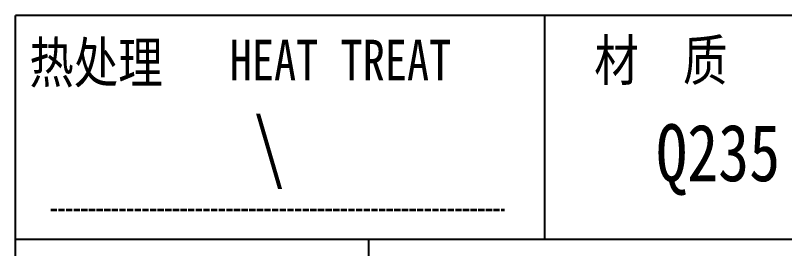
# Model space of a CAD drawing. Header units: millimetres. Extents: x 1333 to 106363, y -60675 to -5704.
# Drawn here: x 4170.6 to 4359.6, y -60500.1 to -60442.9 of the extents above; entities that cross this region are included whole.
import ezdxf
from ezdxf.enums import TextEntityAlignment as Align

# ---------------------------------------------------------------- set-up
doc = ezdxf.new("R2010")
doc.units = ezdxf.units.MM
doc.header["$LTSCALE"] = 0.5
doc.linetypes.add('AM_ISO02W050x2', pattern=[3.75, 3, -0.75])
for name, color, linetype, lineweight in [('图框', 7, 'Continuous', 18), ('热处理', 7, 'Continuous', 20), ('粗虚线', 6, 'AM_ISO02W050x2', 35)]:
    doc.layers.add(name, color=color, linetype=linetype, lineweight=lineweight)
doc.layers.add('图框文字', color=7, linetype='Continuous')
doc.layers.add('材质', color=7, linetype='Continuous')
doc.styles.add('国标', font='simfang.ttf', dxfattribs={"width": 0.8})

# ---------------------------------------------------------------- blocks, each defined once
blk = doc.blocks.new('GZDEH零件A3图框V01版')
at = {"layer": '图框文字', "color": 7}
blk.add_line((3272.49, -1788.461), (3092.49, -1788.461), dxfattribs=at)
at = {"layer": '图框文字', "color": 9}
for p, q in [((3272.49, -1788.461), (3092.49, -1788.461)), ((3124.99, -1788.461), (3124.99, -1802.211)), ((3181.99, -1802.211), (3092.49, -1802.211)), ((3114.17, -1802.211), (3114.17, -1815.961))]:
    blk.add_line(p, q, dxfattribs=at)
at = {"layer": '图框文字', "color": 9, "linetype": 'Continuous'}
blk.add_line((3092.49, -1832.961), (3092.49, -1788.461), dxfattribs=at)
at = {"layer": '图框文字', "color": 9, "style": '国标', "width": 0.8}
for s, p in [('热处理', (3093.349, -1792.606)), ('材  质', (3128.037, -1792.46))]:
    blk.add_text(s, height=2.5, dxfattribs=at).set_placement(p)
blk.add_text('HEAT TREAT', height=2.5, dxfattribs=at).set_placement((3112.454, -1792.456), align=Align.CENTER)
blk = doc.blocks.new('DEH A3')
at = {"layer": '图框'}
blk.add_blockref('GZDEH零件A3图框V01版', (-2857.49, 1846.461), dxfattribs=at)

msp = doc.modelspace()

# ---------------------------------------------------------------- linework, layer by layer
at = {"layer": '粗虚线'}
msp.add_line((4179.339, -60490.595), (4290.783, -60490.595), dxfattribs=at)

# ---------------------------------------------------------------- block references
at = {"layer": '图框', "xscale": 4, "yscale": 4, "zscale": 4}
msp.add_blockref('DEH A3', (3230.64, -60674.881), dxfattribs=at)

# ---------------------------------------------------------------- texts
at = {"layer": '材质', "color": 3, "style": '国标', "width": 0.8}
msp.add_text('Q235', height=14, dxfattribs=at).set_placement((4343.273, -60483.601), align=Align.CENTER)
at = {"layer": '热处理', "color": 3, "style": '国标', "width": 0.8}
msp.add_text('\\', height=14, dxfattribs=at).set_placement((4232.959, -60482.096), align=Align.CENTER)

doc.saveas('drawing.dxf')
